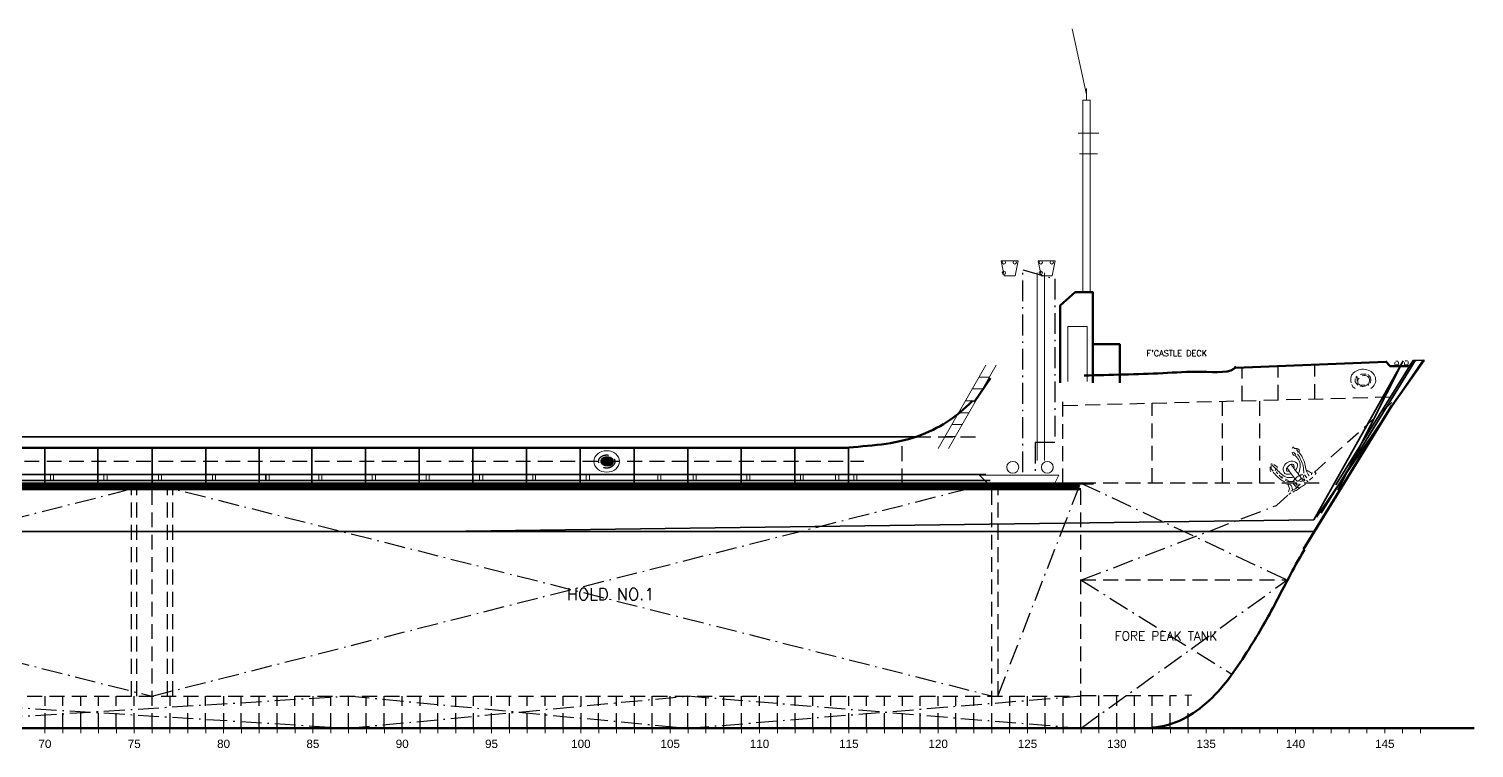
# Model space of a CAD drawing. Header units: millimetres. Extents: x -5000 to 92500, y -73000 to 27580.
# Drawn here: x 41461 to 90000, y -670 to 23500 of the extents above; entities that cross this region are included whole.
import ezdxf
from ezdxf.enums import TextEntityAlignment as Align

# ---------------------------------------------------------------- set-up
doc = ezdxf.new("R2010")
doc.units = ezdxf.units.MM
doc.linetypes.add('DASHDOT_S', pattern=[1150, 700, -200, 50, -200])
doc.linetypes.add('DASHED_S', pattern=[750, 500, -250])
for name, color, linetype, lineweight in [('DASHDOT', 8, 'DASHDOT_S', 25), ('DASHED', 8, 'DASHED_S', 25), ('DETAIL', 9, 'Continuous', 13), ('DOOR', 4, 'Continuous', 18), ('FRAMES', 7, 'Continuous', 18), ('HULL', 7, 'Continuous', 50), ('STAIR', 6, 'Continuous', 18), ('STIFF', 8, 'Continuous', 13), ('STRUCT', 7, 'Continuous', 35), ('TEXT', 7, 'Continuous', 18)]:
    doc.layers.add(name, color=color, linetype=linetype, lineweight=lineweight)
doc.styles.add('ROMANS', font='romans.shx')
doc.styles.add('SHIP', font='arial.ttf')

# ---------------------------------------------------------------- blocks, each defined once
blk = doc.blocks.new('MOORING_CHOCK')
h = blk.add_hatch(color=256)
h.dxf.hatch_style = 1
h.paths.add_polyline_path([(235, 4), (234, 21), (231, 38), (225, 54), (218, 70), (208, 85), (197, 100), (183, 113), (168, 126), (152, 137), (134, 147), (114, 156), (94, 163), (73, 169), (51, 173), (29, 175), (7, 176), (-15, 175), (-37, 173), (-59, 169), (-80, 163), (-100, 156), (-120, 147), (-138, 137), (-154, 126), (-169, 113), (-183, 100), (-194, 85), (-204, 70), (-211, 54), (-217, 38), (-220, 21), (-221, 4), (-220, -13), (-217, -30), (-211, -46), (-204, -62), (-194, -77), (-183, -92), (-169, -105), (-154, -118), (-138, -129), (-120, -139), (-100, -148), (-80, -155), (-59, -161), (-37, -165), (-15, -167), (7, -168), (29, -167), (51, -165), (73, -161), (94, -155), (114, -148), (134, -139), (152, -129), (168, -118), (183, -105), (197, -92), (208, -77), (218, -62), (225, -46), (231, -30), (234, -13)])
h.paths.add_polyline_path([(234, 0), (233, 16), (230, 32), (226, 47), (219, 62), (211, 76), (201, 90), (189, 103), (176, 115), (162, 125), (146, 135), (130, 143), (112, 150), (94, 155), (75, 159), (56, 161), (37, 162), (18, 161), (-1, 159), (-20, 155), (-38, 150), (-56, 143), (-72, 135), (-88, 125), (-102, 115), (-115, 103), (-127, 90), (-137, 76), (-145, 62), (-152, 47), (-156, 32), (-159, 16), (-160, 0), (-159, -16), (-156, -32), (-152, -47), (-145, -62), (-137, -76), (-127, -90), (-115, -103), (-102, -115), (-88, -125), (-72, -135), (-56, -143), (-38, -150), (-20, -155), (-1, -159), (18, -161), (37, -162), (56, -161), (75, -159), (94, -155), (112, -150), (130, -143), (146, -135), (162, -125), (176, -115), (189, -103), (201, -90), (211, -76), (219, -62), (226, -47), (230, -32), (233, -16)], flags=0)
for centre, major_axis, ratio in [((0, 0), (440, 0), 0.834091), ((37, 0), (197, 0), 0.822335)]:
    blk.add_ellipse(centre, major_axis=major_axis, ratio=ratio)
at = {"layer": 'DASHED'}
blk.add_ellipse((0, -3), major_axis=(278, 0), ratio=0.809353, dxfattribs=at)
blk = doc.blocks.new('HATCH_COVER_STACK')
at = {"layer": 'DASHDOT'}
blk.add_lwpolyline([(1240.062, 0), (1240.062, 6800.34), (2320.116, 6500.325), (2320.116, 1000.05), (1660.083, 1000.05), (1660.083, 0)], dxfattribs=at)
at = {"layer": 'DETAIL'}
for p, q in [((1726.753, 6700.335), (1726.753, 400.02)), ((1973.432, 6700.335), (1973.432, 400.02))]:
    blk.add_line(p, q, dxfattribs=at)
for points in [[(520.026, 7100.355), (1086.721, 7100.355), (986.716, 6600.33), (620.031, 6600.33)], [(1760.088, 7100.355), (2326.783, 7100.355), (2226.778, 6600.33), (1860.093, 6600.33)], [(-213.344, -100.005), (2453.456, -100.005), (2320.116, -366.685), (53.336, -366.685)]]:
    blk.add_lwpolyline(points, close=True, dxfattribs=at)
for centre, radius in [((606.697, 7053.686), 55), ((973.382, 7053.686), 55), ((1846.759, 7053.686), 55), ((2213.444, 7053.686), 55), ((606.697, 6700.335), 55), ((1846.759, 6700.335), 55), ((906.712, 166.675), 200), ((2066.77, 166.675), 200)]:
    blk.add_circle(centre, radius, dxfattribs=at)

msp = doc.modelspace()

# ---------------------------------------------------------------- linework, layer by layer
at = {"layer": 'DASHDOT'}
for p, q in [((17374, 8225), (45600, 1071)), ((17374, 1076), (45601, 8217)), ((45600, 1080), (73798, 8250)), ((45600, 8224), (73803, 1085)), ((74006, 1080), (76786, 8241)), ((76794, 8238), (83719, 4980)), ((76812, 4980), (83364, 7487)), ((76794, 4981), (81863, 1814)), ((76800, 4), (83719, 4980)), ((34800, 0), (52196, 1082)), ((34801, 1082), (52200, 0)), ((52196, 1082), (63600, 0)), ((52200, 0), (63597, 1082)), ((63597, 1082), (76800, 0)), ((63600, 0), (76805, 1082))]:
    msp.add_line(p, q, dxfattribs=at)
at = {"layer": 'DASHED'}
for p, q in [((83415, 11034), (83415, 12170)), ((84646, 11066), (84646, 12219)), ((82211, 11003), (82211, 12122)), ((76186, 10846), (87278, 11134)), ((76186, 8222), (76186, 11000)), ((79183, 8243), (79183, 10924)), ((81552, 8243), (81552, 10985)), ((82801, 8243), (82801, 11018)), ((84636, 8602), (87467, 11153)), ((71250, 9793), (73480, 9793)), ((70791, 8222), (70791, 9675)), ((15060, 8973), (69500, 8973)), ((44909, 1080), (44909, 8222)), ((45083, 1080), (45083, 8222)), ((45601, 0), (45601, 8224)), ((46121, 1080), (46121, 8222)), ((46296, 1080), (46296, 8222)), ((73798, 0), (73798, 8222)), ((74012, 1080), (74012, 8222)), ((76794, 8243), (84800, 8243)), ((76794, 0), (76794, 8222)), ((76795, 4980), (83719, 4980)), ((14408, 1080), (76805, 1080)), ((42006, 0), (42006, 1080)), ((42596, 0), (42596, 1080)), ((43207, 0), (43207, 1080)), ((43794, 0), (43794, 1080)), ((44395, 0), (44395, 1080)), ((44993, 0), (44993, 1080)), ((46201, 0), (46201, 1080)), ((46802, 0), (46802, 1080)), ((47397, 0), (47397, 1080)), ((48004, 0), (48004, 1080)), ((48596, 0), (48596, 1080)), ((49191, 0), (49191, 1080)), ((49801, 0), (49801, 1080)), ((50396, 0), (50396, 1080)), ((51012, 0), (51012, 1080)), ((51598, 0), (51598, 1080)), ((52196, 0), (52196, 1082)), ((52793, 0), (52793, 1080)), ((53394, 0), (53394, 1080)), ((53994, 0), (53994, 1080)), ((54599, 0), (54599, 1080)), ((55200, 0), (55200, 1080)), ((55800, 0), (55800, 1080)), ((56398, 0), (56398, 1080)), ((56995, 0), (56995, 1080)), ((57598, 0), (57598, 1080)), ((58195, 0), (58195, 1080)), ((58796, 0), (58796, 1080)), ((59405, 0), (59405, 1080)), ((60006, 0), (60006, 1080)), ((60593, 0), (60593, 1080)), ((61196, 0), (61196, 1080)), ((61800, 0), (61800, 1080)), ((62400, 0), (62400, 1080)), ((63000, 0), (63000, 1080)), ((63597, 0), (63597, 1082)), ((64195, 0), (64195, 1080)), ((64796, 0), (64796, 1080)), ((65395, 0), (65395, 1080)), ((65997, 0), (65997, 1080)), ((66599, 0), (66599, 1080)), ((67195, 0), (67195, 1080)), ((67794, 0), (67794, 1080)), ((68399, 0), (68399, 1080)), ((69000, 0), (69000, 1080)), ((69598, 0), (69598, 1080)), ((70201, 0), (70201, 1080)), ((70797, 0), (70797, 1080)), ((71396, 0), (71396, 1080)), ((72001, 0), (72001, 1080)), ((72598, 0), (72598, 1080)), ((73199, 0), (73199, 1080)), ((74405, 0), (74405, 1080)), ((75000, 0), (75000, 1080)), ((75597, 0), (75597, 1080)), ((76197, 0), (76197, 1080)), ((76805, 1099), (80000, 1099)), ((77398, 0), (77398, 1099)), ((78006, 0), (78006, 1099)), ((78593, 0), (78593, 1099)), ((79192, 0), (79192, 1099)), ((79794, 0), (79794, 1099)), ((80401, 0), (80401, 1110))]:
    msp.add_line(p, q, dxfattribs=at)
at = {"layer": 'DETAIL'}
for p, q in [((76980, 21300), (76500, 23500)), ((76980, 21100), (76980, 21500)), ((76700, 20000), (77400, 20000)), ((76750, 19300), (77350, 19300)), ((87330, 12230), (87350, 12300)), ((87340, 12210), (87460, 12210)), ((87370, 12330), (87440, 12330)), ((87450, 12320), (87470, 12220)), ((87660, 12220), (87660, 12290)), ((87660, 12210), (87780, 12210)), ((87690, 12340), (87760, 12340)), ((87790, 12220), (87790, 12320)), ((86100, 11610), (86100, 11670)), ((86190, 11530), (86340, 11530)), ((83940, 9280), (84010, 9200)), ((84030, 9360), (84090, 9280)), ((83180, 8730), (83180, 8820)), ((83720, 8740), (83800, 8640)), ((42190, 8360), (42190, 8500)), ((42290, 8360), (42290, 8500)), ((43980, 8360), (43980, 8500)), ((44095, 8360), (44095, 8500)), ((45815, 8360), (45815, 8500)), ((45910, 8360), (45910, 8500)), ((47625, 8360), (47625, 8500)), ((47725, 8360), (47725, 8500)), ((49410, 8360), (49410, 8500)), ((49430, 8360), (49430, 8500)), ((49530, 8360), (49530, 8500)), ((51195, 8360), (51195, 8500)), ((51295, 8360), (51295, 8500)), ((52995, 8360), (52995, 8500)), ((53105, 8360), (53105, 8500)), ((54800, 8360), (54800, 8500)), ((54905, 8360), (54905, 8500)), ((56590, 8360), (56590, 8500)), ((56705, 8360), (56705, 8500)), ((58385, 8360), (58385, 8500)), ((58475, 8360), (58475, 8500)), ((60180, 8360), (60180, 8500)), ((60285, 8360), (60285, 8500)), ((62585, 8360), (62585, 8500)), ((62685, 8360), (62685, 8500)), ((63770, 8360), (63770, 8500)), ((63875, 8360), (63875, 8500)), ((65575, 8360), (65575, 8500)), ((65670, 8360), (65670, 8500)), ((67375, 8360), (67375, 8500)), ((67465, 8360), (67465, 8500)), ((68555, 8360), (68555, 8500)), ((68665, 8360), (68665, 8500)), ((69170, 8360), (69170, 8500)), ((69270, 8360), (69270, 8500)), ((83180, 8720), (83250, 8640)), ((83320, 8650), (83340, 8710)), ((83350, 8610), (83410, 8550)), ((83670, 8370), (83770, 8320)), ((84090, 8550), (84240, 8350)), ((84260, 8500), (84280, 8420)), ((84270, 8290), (84330, 8350)), ((84300, 8510), (84380, 8410)), ((84470, 8330), (84580, 8440)), ((84540, 8510), (84540, 8570)), ((83780, 7850), (83850, 7910)), ((84000, 8200), (84100, 8200)), ((84090, 8130), (84160, 8200))]:
    msp.add_line(p, q, dxfattribs=at)
for points in [[(76860, 14650), (76860, 21100), (77100, 21100), (77100, 14650)], [(86090, 11530), (86010, 11640), (86010, 11740)], [(86070, 11830), (86040, 11810), (86040, 11760)], [(86070, 11660), (86070, 11750), (86070, 11800)], [(86090, 11680), (86100, 11720), (86140, 11760)], [(86370, 11900), (86210, 11900), (86170, 11890)], [(85890, 11550), (85930, 11470), (86010, 11410)], [(86100, 11600), (86110, 11570), (86160, 11540)], [(83890, 9400), (83910, 9440), (83940, 9440), (83970, 9400), (84070, 9400)], [(84000, 9180), (83940, 9180), (83910, 9210), (83890, 9280)], [(84120, 9290), (84120, 9350), (84080, 9390)], [(83150, 8780), (83150, 8660), (83170, 8620)], [(83230, 8870), (83190, 8880), (83170, 8860)], [(83370, 8730), (83390, 8750), (83390, 8780), (83270, 8860)], [(83700, 8740), (83700, 8660), (83710, 8640), (83790, 8640)], [(83570, 8420), (83550, 8450), (83500, 8450), (83450, 8500)], [(83570, 8410), (83550, 8400), (83520, 8430)], [(83650, 8340), (83740, 8290), (83970, 8290)], [(83800, 8630), (84000, 8360), (84060, 8300), (84080, 8300)], [(84090, 8300), (84140, 8330), (84180, 8380), (84270, 8410)], [(84300, 8380), (84270, 8350), (84250, 8350), (84210, 8300), (84150, 8280)], [(84380, 8340), (84380, 8320), (84410, 8290), (84430, 8290)], [(84640, 8600), (84700, 8570), (84660, 8520)], [(83770, 7940), (83800, 8060), (83750, 8180)], [(83840, 7960), (83980, 8030), (84080, 8100)], [(83920, 8200), (83950, 8200), (84030, 8090)], [(84120, 8070), (84080, 8100), (84040, 8180)]]:
    msp.add_lwpolyline(points, dxfattribs=at)
for points in [[(86536, 11410), (86670, 11572), (86684, 11781), (86579, 11951), (86395, 12047), (86182, 12052), (85990, 11971), (85868, 11817), (85866, 11601)], [(86434, 11513), (86485, 11673), (86429, 11822), (86241, 11841)], [(86508, 11599), (86532, 11705), (86504, 11808), (86428, 11887)], [(86163, 11504), (86270, 11484), (86365, 11505), (86434, 11575)], [(84116, 9272), (84238, 9090), (84314, 8885), (84359, 8668), (84457, 8480)], [(83937, 8434), (83717, 8428), (83534, 8536), (83370, 8693), (83208, 8837)], [(84005, 8665), (84066, 8868), (83910, 8976), (83707, 8915), (83591, 8738), (83644, 8564), (83867, 8551)], [(83716, 8752), (83798, 8840), (83926, 8861), (83956, 8750)], [(84087, 8559), (84010, 8649), (83937, 8748), (83866, 8848)], [(84106, 8556), (84159, 8766), (84125, 8979), (84004, 9155)], [(84073, 9211), (84184, 9015), (84256, 8802), (84282, 8571)], [(83637, 8276), (83494, 8361), (83364, 8481), (83248, 8606)], [(83922, 8304), (84002, 8396), (84125, 8483), (84247, 8529)], [(84373, 8673), (84435, 8633), (84503, 8591), (84580, 8570)], [(83709, 8194), (83810, 8187), (83881, 8115), (83898, 8009)], [(83910, 7929), (84057, 8014), (84196, 8107), (84339, 8204)]]:
    msp.add_spline(points, degree=3, dxfattribs=at)
at = {"layer": 'DOOR'}
msp.add_lwpolyline([(76360, 11650), (76360, 13500), (77000, 13500), (77000, 11650)], dxfattribs=at)
at = {"layer": 'FRAMES'}
for p, q in [((42000, -170), (42000, 0)), ((42600, -170), (42600, 0)), ((43200, -170), (43200, 0)), ((43800, -170), (43800, 0)), ((44400, -170), (44400, 0)), ((45000, -170), (45000, 0)), ((45600, -170), (45600, 0)), ((46200, -170), (46200, 0)), ((46800, -170), (46800, 0)), ((47400, -170), (47400, 0)), ((48000, -170), (48000, 0)), ((48600, -170), (48600, 0)), ((49200, -170), (49200, 0)), ((49800, -170), (49800, 0)), ((50400, -170), (50400, 0)), ((51000, -170), (51000, 0)), ((51600, -170), (51600, 0)), ((52200, -170), (52200, 0)), ((52800, -170), (52800, 0)), ((53400, -170), (53400, 0)), ((54000, -170), (54000, 0)), ((54600, -170), (54600, 0)), ((55200, -170), (55200, 0)), ((55800, -170), (55800, 0)), ((56400, -170), (56400, 0)), ((57000, -170), (57000, 0)), ((57600, -170), (57600, 0)), ((58200, -170), (58200, 0)), ((58800, -170), (58800, 0)), ((59400, -170), (59400, 0)), ((60000, -170), (60000, 0)), ((60600, -170), (60600, 0)), ((61200, -170), (61200, 0)), ((61800, -170), (61800, 0)), ((62400, -170), (62400, 0)), ((63000, -170), (63000, 0)), ((63600, -170), (63600, 0)), ((64200, -170), (64200, 0)), ((64800, -170), (64800, 0)), ((65400, -170), (65400, 0)), ((66000, -170), (66000, 0)), ((66600, -170), (66600, 0)), ((67200, -170), (67200, 0)), ((67800, -170), (67800, 0)), ((68400, -170), (68400, 0)), ((69000, -170), (69000, 0)), ((69600, -170), (69600, 0)), ((70200, -170), (70200, 0)), ((70800, -170), (70800, 0)), ((71400, -170), (71400, 0)), ((72000, -170), (72000, 0)), ((72600, -170), (72600, 0)), ((73200, -170), (73200, 0)), ((73800, -170), (73800, 0)), ((74400, -170), (74400, 0)), ((75000, -170), (75000, 0)), ((75600, -170), (75600, 0)), ((76200, -170), (76200, 0)), ((76800, -170), (76800, 0)), ((77400, -170), (77400, 0)), ((78000, -170), (78000, 0)), ((78600, -170), (78600, 0)), ((79200, -170), (79200, 0)), ((79800, -170), (79800, 0)), ((80400, -170), (80400, 0)), ((81000, -170), (81000, 0)), ((81600, -170), (81600, 0)), ((82200, -170), (82200, 0)), ((82800, -170), (82800, 0)), ((83400, -170), (83400, 0)), ((84000, -170), (84000, 0)), ((84600, -170), (84600, 0)), ((85200, -170), (85200, 0)), ((85800, -170), (85800, 0)), ((86400, -170), (86400, 0)), ((87000, -170), (87000, 0)), ((87600, -170), (87600, 0)), ((88200, -170), (88200, 0))]:
    msp.add_line(p, q, dxfattribs=at)
at = {"layer": 'HULL'}
for p, q in [((82001, 12114), (87045, 12315)), ((87249, 10841), (88322, 12368)), ((73206, 10956), (73761, 11762)), ((84273, 6016), (87235, 10849)), ((22000, 9423), (68984, 9423)), ((12601, 8222), (77215, 8222)), ((13185, 8028), (76794, 8028)), ((-4450, 0), (90000, 0))]:
    msp.add_line(p, q, dxfattribs=at)
for points in [[(76100, 11600), (76100, 14200), (76600, 14650), (77200, 14650), (77200, 11600)], [(77200, 11600), (77200, 12900), (78100, 12900), (78100, 11600)], [(87026, 12335), (87181, 12163), (87827, 12163), (87961, 12359)]]:
    msp.add_lwpolyline(points, dxfattribs=at)
for points in [[(76900, 11850), (77349, 11861), (78228, 11887), (79564, 11922), (80777, 12014), (81869, 11919), (82000, 12150)], [(69000, 9430), (69426, 9471), (70250, 9520), (71480, 9815), (72444, 10357), (72840, 10693), (73150, 11000)], [(79200, 20), (79930, 78), (81199, 777), (82506, 2725), (83351, 4200), (83893, 5317), (84300, 6000)]]:
    msp.add_open_spline(points, degree=3, dxfattribs=at)
at = {"layer": 'STAIR'}
for p, q in [((72000, 9400), (73600, 12200)), ((72350, 9400), (73950, 12200)), ((73371, 11800), (73721, 11800)), ((73143, 11400), (73493, 11400)), ((72914, 11000), (73264, 11000)), ((72457, 10200), (72807, 10200)), ((72686, 10600), (73036, 10600)), ((72229, 9800), (72579, 9800))]:
    msp.add_line(p, q, dxfattribs=at)
at = {"layer": 'STIFF'}
msp.add_line((80280, 1110), (80520, 1110), dxfattribs=at)
at = {"layer": 'STRUCT'}
for p, q in [((84614, 7005), (87620, 12340)), ((84712, 7089), (88291, 12368)), ((84862, 7222), (88035, 12362)), ((85354, 8177), (87953, 12360)), ((85429, 8000), (87615, 12340)), ((87962, 12360), (88322, 12368)), ((19000, 9790), (71250, 9790)), ((42000, 8222), (42000, 9423)), ((43782, 8222), (43782, 9423)), ((45600, 8224), (45600, 9423)), ((47401, 8222), (47401, 9423)), ((49200, 8222), (49200, 9423)), ((50964, 8222), (50964, 9423)), ((52768, 8222), (52768, 9423)), ((54572, 8222), (54572, 9423)), ((56373, 8222), (56373, 9423)), ((58179, 8222), (58179, 9423)), ((59978, 8222), (59978, 9423)), ((61785, 8222), (61785, 9423)), ((63587, 8222), (63587, 9423)), ((65381, 8222), (65381, 9423)), ((67184, 8222), (67184, 9423)), ((68984, 8222), (68984, 9423)), ((15005, 8320), (73745, 8320)), ((15100, 8521), (73600, 8521)), ((13275, 8151), (76751, 8151)), ((13275, 8098), (76731, 8098)), ((83364, 7487), (83747, 7834)), ((55300, 6614), (84614, 7005)), ((-2865, 6611), (84638, 6611))]:
    msp.add_line(p, q, dxfattribs=at)

# ---------------------------------------------------------------- block references
at = {"layer": 'DETAIL'}
msp.add_blockref('HATCH_COVER_STACK', (73600, 8600), dxfattribs=at)
at = {"layer": 'DETAIL', "xscale": 0.9758540066805753, "yscale": 0.9844682781832744}
msp.add_blockref('MOORING_CHOCK', (60868, 8964), dxfattribs=at)

# ---------------------------------------------------------------- texts
at = {"layer": 'FRAMES', "style": 'SHIP'}
for s, p in [('70', (42000, -750)), ('75', (45000, -750)), ('80', (48000, -750)), ('85', (51000, -750)), ('90', (54000, -750)), ('95', (57000, -750)), ('100', (60000, -750)), ('105', (63000, -750)), ('110', (66000, -750)), ('115', (69000, -750)), ('120', (72000, -750)), ('125', (75000, -750)), ('130', (78000, -750)), ('135', (81000, -750)), ('140', (84000, -750)), ('145', (87000, -750))]:
    msp.add_text(s, height=280, dxfattribs=at).set_placement(p, align=Align.BOTTOM_CENTER)
at = {"layer": 'TEXT', "style": 'ROMANS'}
msp.add_text("F'CASTLE DECK", height=200, dxfattribs=at).set_placement((79000, 12500))
for s, height, p in [('HOLD NO.1', 400, (61000, 4500)), ('FORE PEAK TANK', 300, (79650, 3100))]:
    msp.add_text(s, height=height, dxfattribs=at).set_placement(p, align=Align.MIDDLE_CENTER)

doc.saveas('drawing.dxf')
